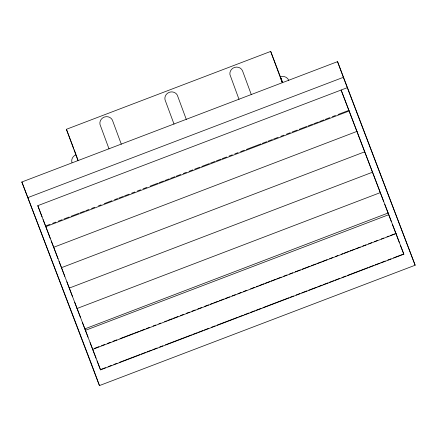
<?xml version="1.0" encoding="UTF-8"?>
<svg xmlns="http://www.w3.org/2000/svg" width="437" height="437" viewBox="0 0 437 437"><rect width="100%" height="100%" fill="white"/><g stroke="black" fill="none" stroke-linecap="round" stroke-linejoin="round"><path stroke-width="0.66" d="M77.988 160.614L66.402 129.297L270.683 51.419L282.613 82.615M21.85 182L337.55 61.639L415.15 265.221L99.45 385.581L21.85 182L91.47 364.01M27.651 197.688L343.351 77.327L337.55 61.639M42.061 216.938L37.795 205.669L347.306 87.673M43.083 219.609L45.677 226.306L45.568 226.011L50.031 224.307M52.587 223.334L55.778 222.116M58.329 221.144L62.158 219.685M64.07 218.953L69.172 217.009M71.089 216.277L78.742 213.36M80.02 212.874L84.483 211.169M85.761 210.683L88.951 209.47M91.502 208.498L94.692 207.28M98.522 205.822L101.073 204.849M104.263 203.631L111.921 200.714M114.472 199.742L117.657 198.524M118.93 198.037L123.387 196.339M124.665 195.852L129.123 194.154M131.668 193.181L134.853 191.969M137.404 190.996L140.588 189.784M143.134 188.811L146.958 187.353M150.142 186.14L157.784 183.223M159.063 182.737L163.52 181.038M164.793 180.552L169.25 178.853M170.528 178.367L174.986 176.668M176.258 176.182L180.716 174.483M183.267 173.511L186.452 172.298M188.997 171.326L192.821 169.867M194.733 169.141L199.829 167.196M201.741 166.47L209.383 163.553M210.656 163.067L215.119 161.368M216.391 160.882L220.849 159.183M222.122 158.697L226.585 156.998M229.13 156.025L232.315 154.813M234.866 153.84L238.05 152.628M240.596 151.655L244.42 150.197M246.331 149.47L260.982 143.882M262.255 143.396L266.712 141.697M267.985 141.211L272.448 139.512M273.72 139.026L278.178 137.327M280.729 136.355L283.913 135.142M286.459 134.17L290.283 132.711M292.195 131.985L297.291 130.04M299.198 129.314L306.845 126.397M308.118 125.911L312.575 124.212M313.853 123.726L318.311 122.027M319.584 121.541L324.041 119.842M325.319 119.356L329.777 117.657M332.322 116.684L335.507 115.466M338.058 114.499L348.884 110.37L348.994 110.665L341.117 90.033L396.026 233.746L392.371 224.274M356.925 131.406L53.68 247.276L51.249 240.984M364.72 151.808L61.475 267.679L59.044 261.386M66.845 281.789L69.27 288.081L372.515 172.211M74.64 302.196L77.07 308.484L380.316 192.613M82.435 322.599L84.865 328.886L388.111 213.016M88.006 337.167L85.417 330.339L388.739 214.698L388.176 213.207M94.507 348.349L98.97 346.65M101.515 345.678L104.7 344.465M107.251 343.493L110.435 342.28M112.986 341.308L116.81 339.849M119.995 338.631L133.378 333.535M134.651 333.049L139.113 331.344M140.386 330.858L144.849 329.159M146.122 328.673L149.307 327.46M153.13 326.002L155.681 325.03M158.866 323.817L160.778 323.085M164.602 321.627L166.513 320.9M167.786 320.414L172.249 318.715M173.522 318.229L177.985 316.525M180.53 315.552L183.72 314.34M186.266 313.367L189.45 312.155M192.001 311.182L195.186 309.964M197.737 308.997L201.561 307.539M204.745 306.321L208.569 304.868M210.481 304.136L212.393 303.409M213.666 302.923L218.129 301.219M219.401 300.732L223.864 299.034M225.137 298.547L229.6 296.849M232.145 295.876L235.335 294.664M237.881 293.691L241.066 292.473M243.617 291.501L246.801 290.288M250.625 288.83L254.449 287.371M256.361 286.645L258.272 285.918M259.545 285.432L264.008 283.728M265.281 283.242L269.744 281.543M271.016 281.057L275.479 279.358M276.752 278.872L281.215 277.167M283.76 276.2L286.951 274.982M289.496 274.01L292.681 272.797M295.232 271.825L300.328 269.88M302.24 269.154L309.888 266.237M311.16 265.751L315.623 264.052M316.896 263.566L321.359 261.867M322.632 261.381L327.094 259.676M329.64 258.704L332.83 257.491M335.376 256.519L337.927 255.547M341.111 254.334L343.023 253.602M344.296 253.116L348.759 251.417M350.032 250.931L354.494 249.232M355.767 248.746L360.23 247.047M362.776 246.075L365.966 244.857M368.511 243.884L371.701 242.672M374.247 241.699L377.431 240.487M381.255 239.028L383.806 238.056M386.991 236.843L388.903 236.111M390.181 235.625L394.638 233.926M45.628 226.164L92.71 349.387L395.977 233.604L403.843 254.197L100.526 369.877L97.085 360.946M101.073 369.363L105.535 367.659M108.086 366.687L111.271 365.474M113.822 364.502L117.007 363.289M119.552 362.317L139.944 354.544M141.222 354.057L145.679 352.359M146.958 351.872L151.415 350.168M152.688 349.682L157.151 347.983M159.702 347.011L162.886 345.798M165.437 344.826L191.559 334.862M192.837 334.376L197.295 332.677M198.573 332.191L203.03 330.492M204.303 330.006L208.766 328.307M211.317 327.335L215.141 325.876M217.052 325.144L237.438 317.371M238.717 316.885L243.174 315.186M244.452 314.7L248.91 313.001M250.188 312.515L254.645 310.811M255.918 310.325L261.02 308.385M262.932 307.653L289.054 297.695M290.332 297.209L293.517 295.991M296.067 295.024L299.891 293.566M301.803 292.834L306.9 290.889M308.812 290.163L316.459 287.246M317.732 286.759L322.189 285.061M323.467 284.574L327.925 282.876M329.203 282.389L333.66 280.691M334.939 280.204L339.396 278.5M341.947 277.528L345.771 276.075M347.683 275.343L368.074 267.57M369.347 267.083L373.804 265.385M375.083 264.898L379.54 263.194M380.818 262.708L385.276 261.009M387.827 260.037L391.011 258.824M393.562 257.852L403.122 254.208M356.996 131.635L349.13 111.003L45.809 226.645L50.239 238.34M364.797 152.038L356.996 131.597M388.182 213.245L384.746 204.314M403.848 254.236L400.407 245.304M96.042 358.198L90.077 342.592M288.759 80.386A6.626 6.287 -20.3 0 0 280.319 76.879L282.449 82.44M66.402 129.297L73.711 148.4M74.197 149.673L75.901 154.124M343.351 77.327L415.15 265.221M37.795 205.669L45.568 226.011M92.655 349.245L100.526 369.877M58.034 258.748L53.604 247.047M399.358 242.557L395.977 233.604M383.697 201.566L364.791 152M391.323 221.526L388.739 214.698M64.785 276.403L61.404 267.449M72.58 296.805L69.199 287.852M80.375 317.207L76.994 308.254M85.417 330.339L84.789 328.657M280.319 76.879L282.444 82.615M270.683 51.419L282.264 82.735M251.319 94.66L242.486 70.712A6.626 6.287 -20.3 0 0 234.636 67.402A6.626 6.287 -20.3 0 0 229.928 74.563L239.012 99.352M186.304 119.448L177.291 95.097A6.626 6.287 -20.3 0 0 169.201 92.333A6.626 6.287 -20.3 0 0 165.011 99.773L174.03 124.124M121.311 144.226L112.347 119.984A6.626 6.287 -20.3 0 0 104.317 117.067A6.626 6.287 -20.3 0 0 99.991 124.441L109.031 148.908M77.944 159.893L76.06 154.796L74.874 155.332A6.626 6.287 -20.3 0 0 71.968 162.602M91.704 364.644L99.45 385.581"/></g></svg>
